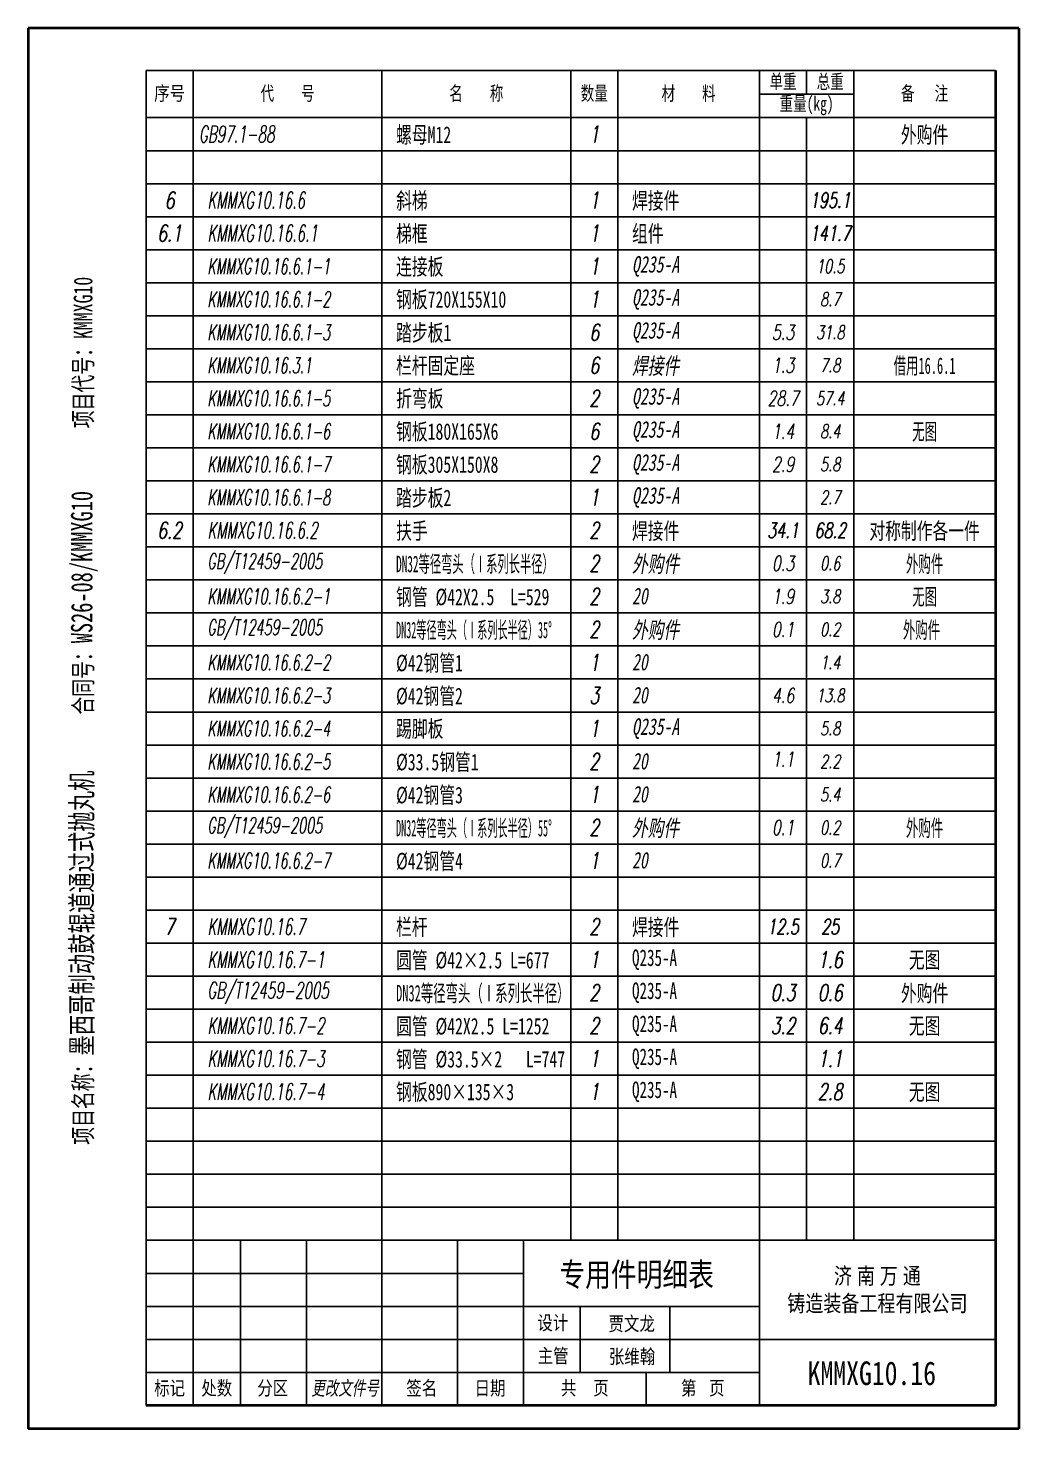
# Model space of a CAD drawing. Header units: millimetres. Extents: x 20942 to 27944, y 15544 to 18514.
# Drawn here: x 23468 to 25568, y 15544 to 18514 of the extents above; entities that cross this region are included whole.
import ezdxf
from ezdxf.enums import TextEntityAlignment as Align

# ---------------------------------------------------------------- set-up
doc = ezdxf.new("R2010")
doc.units = ezdxf.units.MM
doc.layers.add('标注层', color=3, linetype='Continuous')
doc.layers.add('细实线', color=4, linetype='Continuous')
doc.layers.add('粗实线', color=7, linetype='Continuous', lineweight=40)
doc.styles.get("Standard").update_dxf_attribs({"font": '', "width": 0.8})
doc.styles.add('文字', font='', dxfattribs={"width": 0.7})
doc.styles.add('标准', font='', dxfattribs={"width": 0.667})
doc.styles.add('标注', font='italic.shx', dxfattribs={"width": 0.7})
doc.styles.get('Standard').set_extended_font_data('SimSun')
doc.styles.get('文字').set_extended_font_data('SimSun')
doc.styles.get('标准').set_extended_font_data('宋体')

# ---------------------------------------------------------------- blocks, each defined once
blk = doc.blocks.new('明细表头')
for p, q in [((0, 10), (180, 10)), ((0, 10), (0, 0)), ((10, 10), (10, 0)), ((50, 0), (50, 10)), ((90, 0), (90, 10)), ((100, 0), (100, 10)), ((130, 0), (130, 10)), ((140, 5), (140, 10)), ((150, 0), (150, 10)), ((180, 10), (180, 0)), ((130, 5), (150, 5)), ((0, 0), (180, 0))]:
    blk.add_line(p, q)
at = {"char_height": 3, "attachment_point": 5, "style": '文字'}
for s, insert in [('单重', (135, 7.5)), ('总重', (145, 7.5)), ('代    号', (30, 5)), ('名    称', (70, 5)), ('数量', (95, 5)), ('材    料', (115, 5)), ('备   注', (165, 5)), ('重量(kg)', (140, 2.5))]:
    blk.add_mtext(s, dxfattribs=dict(at, insert=insert))
at = {"insert": (5, 5), "char_height": 3, "attachment_point": 5}
blk.add_mtext('{\\f\uffbfﾬￌﾣﾤ_GB2312|b0|i0|c134|p49;序号}', dxfattribs=at)
blk = doc.blocks.new('明细表标题栏')
at = {"layer": '细实线'}
for p, q in [((-180, 35), (-180, 0)), ((-180, 35), (0, 35)), ((-170, 35), (-170, 0)), ((-160, 35), (-160, 0)), ((-146, 35), (-146, 0)), ((-130, 35), (-130, 0)), ((-114, 0), (-114, 35)), ((-100, 35), (-100, 0)), ((-50, 0), (-50, 35)), ((-180, 28), (-100, 28)), ((-180, 21), (-50, 21)), ((-88, 21), (-88, 7)), ((-69, 21), (-69, 7)), ((-180, 14), (0, 14)), ((-50, 0), (-50, 9)), ((-180, 7), (-50, 7)), ((-74, 7), (-74, 0))]:
    blk.add_line(p, q, dxfattribs=at)
at = {"layer": '标注层', "insert": (-76.02, 27.45), "char_height": 5, "attachment_point": 5}
blk.add_mtext_dynamic_manual_height_columns('{\\C4;专用件明细表}', width=39.6863, gutter_width=12.5, heights=[0], dxfattribs=at)
at = {"layer": '细实线', "attachment_point": 5}
for s, insert, char_height, width in [('{\\f\uffbfﾬￌﾣﾤ_GB2312|b0|i0|c134|p49;济 南 万 通\\P铸造装备工程有限公司}', (-25, 24.35), 3.5, 50), ('设计', (-93.79, 17.35), 3, 10), ('主管', (-93.7, 10.34), 3, 10), ('{\\f\uffbfﾬￌﾣﾤ_GB2312|b0|i0|c134|p49;标记}', (-175, 3.5), 3, 10), ('{\\f\uffbfﾬￌﾣﾤ_GB2312|b0|i0|c134|p49;处数}', (-165, 3.5), 3, 10), ('{\\f\uffbfﾬￌﾣﾤ_GB2312|b0|i0|c134|p49;分区}', (-153.14, 3.5), 3, 10), ('{\\f\uffbfﾬￌﾣﾤ_GB2312|b0|i0|c134|p49;签名}', (-121.57, 3.5), 3, 10), ('{\\f\uffbfﾬￌﾣﾤ_GB2312|b0|i0|c134|p49;日期}', (-107.1, 3.5), 3, 10), ('{\\f\uffbfﾬￌﾣﾤ_GB2312|b0|i0|c134|p49;共    页}', (-87, 3.54), 3, 26), ('{\\f\uffbfﾬￌﾣﾤ_GB2312|b0|i0|c134|p49;第   页}', (-62, 3.52), 3, 24)]:
    blk.add_mtext(s, dxfattribs=dict(at, insert=insert, char_height=char_height, width=width))
at = {"layer": '细实线', "insert": (-137.8, 3.5), "char_height": 3, "width": 17.8935, "attachment_point": 5, "style": '标注'}
blk.add_mtext('\\M+5B8FC\\M+5B8C4\\M+5CEC4\\M+5BCFE\\M+5BAC5', dxfattribs=at)
at = {"layer": '细实线', "width": 0.8}
for tag, p in [('姓名', (-81.98, 15.82)), ('姓名', (-81.91, 8.86)), ('N', (-62.53, 1.68))]:
    blk.add_attdef(tag, p, '', height=3, dxfattribs=at)
for tag, height, p in [('S', 5, (-26.18, 4.31)), ('M', 3, (-86.59, 1.67))]:
    blk.add_attdef(tag, text='', height=height, dxfattribs=at).set_placement(p, align=Align.CENTER)
blk = doc.blocks.new('明细表')
for p, q in [((0, 7), (180, 7)), ((0, 0), (0, 7)), ((10, 0), (10, 7)), ((50, 0), (50, 7)), ((90, 0), (90, 7)), ((100, 0), (100, 7)), ((130, 0), (130, 7)), ((140, 0), (140, 7)), ((150, 0), (150, 7)), ((180, 0), (180, 7)), ((0, 0), (180, 0))]:
    blk.add_line(p, q)
at = {"width": 0.7, "flags": 8}
for tag, style, p in [('1', '标注', (5, 3.5)), ('4', '标注', (95, 3.5)), ('6', '标注', (135, 3.5)), ('7', '标注', (145, 3.5)), ('8', '文字', (165, 3.5))]:
    blk.add_attdef(tag, text='', height=3.5, dxfattribs=dict(at, style=style)).set_placement(p, align=Align.MIDDLE_CENTER)
at = {"color": 141, "flags": 8}
for tag, style, width, p in [('2', '标注', 0.6, (13, 3.5)), ('3', '文字', 0.7, (53, 3.5)), ('5', '标注', 0.7, (103, 3.5))]:
    blk.add_attdef(tag, text='', height=3.5, dxfattribs=dict(at, style=style, width=width)).set_placement(p, align=Align.MIDDLE_LEFT)

msp = doc.modelspace()

# ---------------------------------------------------------------- linework, layer by layer
at = {"layer": '粗实线'}
for p, q in [((25567.7, 18513.7), (23467.7, 18513.7)), ((23467.7, 18513.7), (23467.7, 15543.7)), ((25567.7, 18513.7), (25567.7, 15543.7)), ((25517.7, 18423.7), (25517.7, 15593.7)), ((25517.7, 15593.7), (23717.7, 15593.7)), ((25567.7, 15543.7), (23467.7, 15543.7))]:
    msp.add_line(p, q, dxfattribs=at)

# ---------------------------------------------------------------- block references
at = {"layer": '细实线', "xscale": 10, "yscale": 10, "zscale": 10}
for name, p in [('明细表头', (23717.7, 18323.7)), ('明细表', (23717.7, 18183.7)), ('明细表', (23717.7, 16643.7)), ('明细表', (23717.7, 16153.7)), ('明细表', (23717.7, 16083.7)), ('明细表', (23717.7, 16013.7)), ('明细表', (23717.7, 15943.7))]:
    msp.add_blockref(name, p, dxfattribs=at)
at = {"layer": '细实线'}
ref = msp.add_blockref('明细表', (23717.7, 18323.7), dxfattribs=dict(at, xscale=-10.00000132878166, yscale=10.00000132878166, zscale=10.00000132878166, rotation=180))
ref.add_attrib('2', 'GB97.1-88', dxfattribs={"layer": '0', "color": 141, "height": 35, "style": '标注', "width": 0.6, "flags": 8}).set_placement((23829.8, 18288.8), align=Align.MIDDLE_LEFT)
ref.add_attrib('3', '螺母M12', dxfattribs={"layer": '0', "color": 141, "height": 35, "style": '文字', "width": 0.7, "flags": 8}).set_placement((24247.7, 18287.6), align=Align.MIDDLE_LEFT)
ref.add_attrib('4', '1', dxfattribs={"layer": '0', "height": 35, "style": '标注', "width": 0.7, "flags": 8}).set_placement((24667.7, 18288.7), align=Align.MIDDLE_CENTER)
ref.add_attrib('8', '外购件', dxfattribs={"layer": '0', "height": 35, "style": '文字', "width": 0.7, "flags": 8}).set_placement((25367.7, 18287.6), align=Align.MIDDLE_CENTER)
ref = msp.add_blockref('明细表', (23717.7, 18183.7), dxfattribs=dict(at, xscale=-10.00000000000001, yscale=10.00000000000001, zscale=10.00000000000001, rotation=180))
ref.add_attrib('1', '6', dxfattribs={"layer": '0', "height": 35, "style": '标注', "width": 0.7, "flags": 8}).set_placement((23767.7, 18148.7), align=Align.MIDDLE_CENTER)
ref.add_attrib('2', 'KMMXG10.16.6', dxfattribs={"layer": '0', "color": 141, "height": 35, "style": '标注', "width": 0.6, "flags": 8}).set_placement((23847.7, 18148.7), align=Align.MIDDLE_LEFT)
ref.add_attrib('3', '斜梯', dxfattribs={"layer": '0', "color": 141, "height": 35, "style": '文字', "width": 0.7, "flags": 8}).set_placement((24247.7, 18147.6), align=Align.MIDDLE_LEFT)
ref.add_attrib('4', '1', dxfattribs={"layer": '0', "height": 35, "style": '标注', "width": 0.7, "flags": 8}).set_placement((24667.7, 18148.7), align=Align.MIDDLE_CENTER)
ref.add_attrib('5', '焊接件', dxfattribs={"layer": '0', "color": 141, "height": 35, "style": '文字', "width": 0.7, "flags": 8}).set_placement((24747.7, 18147.6), align=Align.MIDDLE_LEFT)
ref.add_attrib('7', '195.1', dxfattribs={"layer": '0', "height": 32, "style": '标注', "width": 0.7, "flags": 8}).set_placement((25167.7, 18148.7), align=Align.MIDDLE_CENTER)
ref = msp.add_blockref('明细表', (23717.7, 18113.7), dxfattribs=dict(at, xscale=-10.00000000000001, yscale=10.00000000000001, zscale=10.00000000000001, rotation=180))
ref.add_attrib('1', '6.1', dxfattribs={"layer": '0', "height": 35, "style": '标注', "width": 0.7, "flags": 8}).set_placement((23767.7, 18078.7), align=Align.MIDDLE_CENTER)
ref.add_attrib('2', 'KMMXG10.16.6.1', dxfattribs={"layer": '0', "color": 141, "height": 35, "style": '标注', "width": 0.6, "flags": 8}).set_placement((23847.7, 18078.7), align=Align.MIDDLE_LEFT)
ref.add_attrib('3', '梯框', dxfattribs={"layer": '0', "color": 141, "height": 35, "style": '文字', "width": 0.7, "flags": 8}).set_placement((24247.7, 18077.8), align=Align.MIDDLE_LEFT)
ref.add_attrib('4', '1', dxfattribs={"layer": '0', "height": 35, "style": '标注', "width": 0.7, "flags": 8}).set_placement((24667.7, 18078.7), align=Align.MIDDLE_CENTER)
ref.add_attrib('5', '组件', dxfattribs={"layer": '0', "color": 141, "height": 35, "style": '文字', "width": 0.7, "flags": 8}).set_placement((24747.7, 18077.8), align=Align.MIDDLE_LEFT)
ref.add_attrib('7', '141.7', dxfattribs={"layer": '0', "height": 32, "style": '标注', "width": 0.7, "flags": 8}).set_placement((25167.7, 18078.7), align=Align.MIDDLE_CENTER)
ref = msp.add_blockref('明细表', (23717.7, 18043.7), dxfattribs=dict(at, xscale=-10.00000000000001, yscale=10.00000000000001, zscale=10.00000000000001, rotation=180))
ref.add_attrib('2', 'KMMXG10.16.6.1-1', dxfattribs={"layer": '0', "color": 141, "height": 33.096, "style": '标注', "width": 0.6, "flags": 8}).set_placement((23847.7, 18008.7), align=Align.MIDDLE_LEFT)
ref.add_attrib('3', '连接板', dxfattribs={"layer": '0', "color": 141, "height": 35, "style": '文字', "width": 0.7, "flags": 8}).set_placement((24247.7, 18007.8), align=Align.MIDDLE_LEFT)
ref.add_attrib('4', '1', dxfattribs={"layer": '0', "height": 35, "style": '标注', "width": 0.7, "flags": 8}).set_placement((24667.7, 18008.7), align=Align.MIDDLE_CENTER)
ref.add_attrib('5', 'Q235-A', dxfattribs={"layer": '0', "color": 141, "height": 35, "style": '文字', "oblique": 10, "width": 0.7, "flags": 8}).set_placement((24747.7, 18012.8), align=Align.MIDDLE_LEFT)
ref.add_attrib('7', '10.5', dxfattribs={"layer": '0', "height": 28.7, "style": '标注', "width": 0.7, "flags": 8}).set_placement((25167.7, 18008.7), align=Align.MIDDLE_CENTER)
ref = msp.add_blockref('明细表', (23717.7, 17973.7), dxfattribs=dict(at, xscale=-10.00000000000001, yscale=10.00000000000001, zscale=10.00000000000001, rotation=180))
ref.add_attrib('2', 'KMMXG10.16.6.1-2', dxfattribs={"layer": '0', "color": 141, "height": 33.096, "style": '标注', "width": 0.6, "flags": 8}).set_placement((23847.7, 17938.7), align=Align.MIDDLE_LEFT)
ref.add_attrib('3', '钢板720X155X10', dxfattribs={"layer": '0', "color": 141, "height": 35, "style": '文字', "width": 0.7, "flags": 8}).set_placement((24247.7, 17938.3), align=Align.MIDDLE_LEFT)
ref.add_attrib('4', '1', dxfattribs={"layer": '0', "height": 35, "style": '标注', "width": 0.7, "flags": 8}).set_placement((24667.7, 17938.7), align=Align.MIDDLE_CENTER)
ref.add_attrib('5', 'Q235-A', dxfattribs={"layer": '0', "color": 141, "height": 35, "style": '文字', "oblique": 10, "width": 0.7, "flags": 8}).set_placement((24747.7, 17942.8), align=Align.MIDDLE_LEFT)
ref.add_attrib('7', '8.7', dxfattribs={"layer": '0', "height": 28.7, "style": '标注', "width": 0.7, "flags": 8}).set_placement((25167.7, 17938.7), align=Align.MIDDLE_CENTER)
ref = msp.add_blockref('明细表', (23717.7, 17903.7), dxfattribs=dict(at, xscale=-10.00000000000001, yscale=10.00000000000001, zscale=10.00000000000001, rotation=180))
ref.add_attrib('2', 'KMMXG10.16.6.1-3', dxfattribs={"layer": '0', "color": 141, "height": 33.096, "style": '标注', "width": 0.6, "flags": 8}).set_placement((23847.7, 17868.7), align=Align.MIDDLE_LEFT)
ref.add_attrib('3', '踏步板1', dxfattribs={"layer": '0', "color": 141, "height": 35, "style": '文字', "width": 0.7, "flags": 8}).set_placement((24247.7, 17867.8), align=Align.MIDDLE_LEFT)
ref.add_attrib('4', '6', dxfattribs={"layer": '0', "height": 35, "style": '标注', "width": 0.7, "flags": 8}).set_placement((24667.7, 17868.7), align=Align.MIDDLE_CENTER)
ref.add_attrib('5', 'Q235-A', dxfattribs={"layer": '0', "color": 141, "height": 35, "style": '文字', "oblique": 10, "width": 0.7, "flags": 8}).set_placement((24747.7, 17872.8), align=Align.MIDDLE_LEFT)
ref.add_attrib('6', '5.3', dxfattribs={"layer": '0', "height": 31.57, "style": '标注', "width": 0.7, "flags": 8}).set_placement((25067.7, 17868.7), align=Align.MIDDLE_CENTER)
ref.add_attrib('7', '31.8', dxfattribs={"layer": '0', "height": 28.7, "style": '标注', "width": 0.7, "flags": 8}).set_placement((25167.7, 17868.7), align=Align.MIDDLE_CENTER)
ref = msp.add_blockref('明细表', (23717.7, 17833.7), dxfattribs=dict(at, xscale=-10.00000000000001, yscale=10.00000000000001, zscale=10.00000000000001, rotation=180))
ref.add_attrib('2', 'KMMXG10.16.3.1', dxfattribs={"layer": '0', "color": 141, "height": 33.096, "style": '标注', "width": 0.6, "flags": 8}).set_placement((23847.7, 17798.7), align=Align.MIDDLE_LEFT)
ref.add_attrib('3', '栏杆固定座', dxfattribs={"layer": '0', "color": 141, "height": 35, "style": '文字', "width": 0.7, "flags": 8}).set_placement((24247.7, 17798), align=Align.MIDDLE_LEFT)
ref.add_attrib('4', '6', dxfattribs={"layer": '0', "height": 35, "style": '标注', "width": 0.7, "flags": 8}).set_placement((24667.7, 17798.7), align=Align.MIDDLE_CENTER)
ref.add_attrib('5', '焊接件', dxfattribs={"layer": '0', "color": 141, "height": 35, "style": '文字', "oblique": 10, "width": 0.7, "flags": 8}).set_placement((24747.7, 17797.6), align=Align.MIDDLE_LEFT)
ref.add_attrib('6', '1.3', dxfattribs={"layer": '0', "height": 31.57, "style": '标注', "width": 0.7, "flags": 8}).set_placement((25067.7, 17798.7), align=Align.MIDDLE_CENTER)
ref.add_attrib('7', '7.8', dxfattribs={"layer": '0', "height": 28.7, "style": '标注', "width": 0.7, "flags": 8}).set_placement((25167.7, 17798.7), align=Align.MIDDLE_CENTER)
ref.add_attrib('8', '借用16.6.1', dxfattribs={"layer": '0', "height": 35, "style": '文字', "width": 0.55, "flags": 8}).set_placement((25367.7, 17798), align=Align.MIDDLE_CENTER)
ref = msp.add_blockref('明细表', (23717.7, 17763.7), dxfattribs=dict(at, xscale=-10.00000000000001, yscale=10.00000000000001, zscale=10.00000000000001, rotation=180))
ref.add_attrib('2', 'KMMXG10.16.6.1-5', dxfattribs={"layer": '0', "color": 141, "height": 33.096, "style": '标注', "width": 0.6, "flags": 8}).set_placement((23847.7, 17728.7), align=Align.MIDDLE_LEFT)
ref.add_attrib('3', '折弯板', dxfattribs={"layer": '0', "color": 141, "height": 35, "style": '文字', "width": 0.7, "flags": 8}).set_placement((24247.7, 17728.2), align=Align.MIDDLE_LEFT)
ref.add_attrib('4', '2', dxfattribs={"layer": '0', "height": 35, "style": '标注', "width": 0.7, "flags": 8}).set_placement((24667.7, 17728.7), align=Align.MIDDLE_CENTER)
ref.add_attrib('5', 'Q235-A', dxfattribs={"layer": '0', "color": 141, "height": 35, "style": '文字', "oblique": 10, "width": 0.7, "flags": 8}).set_placement((24747.7, 17732.8), align=Align.MIDDLE_LEFT)
ref.add_attrib('6', '28.7', dxfattribs={"layer": '0', "height": 31.57, "style": '标注', "width": 0.7, "flags": 8}).set_placement((25067.7, 17728.7), align=Align.MIDDLE_CENTER)
ref.add_attrib('7', '57.4', dxfattribs={"layer": '0', "height": 28.7, "style": '标注', "width": 0.7, "flags": 8}).set_placement((25167.7, 17728.7), align=Align.MIDDLE_CENTER)
ref = msp.add_blockref('明细表', (23717.7, 17693.7), dxfattribs=dict(at, xscale=-10.00000000000001, yscale=10.00000000000001, zscale=10.00000000000001, rotation=180))
ref.add_attrib('2', 'KMMXG10.16.6.1-6', dxfattribs={"layer": '0', "color": 141, "height": 33.096, "style": '标注', "width": 0.6, "flags": 8}).set_placement((23847.7, 17658.7), align=Align.MIDDLE_LEFT)
ref.add_attrib('3', '钢板180X165X6', dxfattribs={"layer": '0', "color": 141, "height": 35, "style": '文字', "width": 0.7, "flags": 8}).set_placement((24247.7, 17658.3), align=Align.MIDDLE_LEFT)
ref.add_attrib('4', '6', dxfattribs={"layer": '0', "height": 35, "style": '标注', "width": 0.7, "flags": 8}).set_placement((24667.7, 17658.7), align=Align.MIDDLE_CENTER)
ref.add_attrib('5', 'Q235-A', dxfattribs={"layer": '0', "color": 141, "height": 35, "style": '文字', "oblique": 10, "width": 0.7, "flags": 8}).set_placement((24747.7, 17662.8), align=Align.MIDDLE_LEFT)
ref.add_attrib('6', '1.4', dxfattribs={"layer": '0', "height": 31.57, "style": '标注', "width": 0.7, "flags": 8}).set_placement((25067.7, 17658.7), align=Align.MIDDLE_CENTER)
ref.add_attrib('7', '8.4', dxfattribs={"layer": '0', "height": 28.7, "style": '标注', "width": 0.7, "flags": 8}).set_placement((25167.7, 17658.7), align=Align.MIDDLE_CENTER)
ref.add_attrib('8', '无图', dxfattribs={"layer": '0', "height": 35, "style": '文字', "width": 0.55, "flags": 8}).set_placement((25367.7, 17658.2), align=Align.MIDDLE_CENTER)
ref = msp.add_blockref('明细表', (23717.7, 17623.7), dxfattribs=dict(at, xscale=-10.00000000000001, yscale=10.00000000000001, zscale=10.00000000000001, rotation=180))
ref.add_attrib('2', 'KMMXG10.16.6.1-7', dxfattribs={"layer": '0', "color": 141, "height": 33.096, "style": '标注', "width": 0.6, "flags": 8}).set_placement((23847.7, 17588.7), align=Align.MIDDLE_LEFT)
ref.add_attrib('3', '钢板305X150X8', dxfattribs={"layer": '0', "color": 141, "height": 35, "style": '文字', "width": 0.7, "flags": 8}).set_placement((24247.7, 17588.3), align=Align.MIDDLE_LEFT)
ref.add_attrib('4', '2', dxfattribs={"layer": '0', "height": 35, "style": '标注', "width": 0.7, "flags": 8}).set_placement((24667.7, 17588.7), align=Align.MIDDLE_CENTER)
ref.add_attrib('5', 'Q235-A', dxfattribs={"layer": '0', "color": 141, "height": 35, "style": '文字', "oblique": 10, "width": 0.7, "flags": 8}).set_placement((24747.7, 17592.8), align=Align.MIDDLE_LEFT)
ref.add_attrib('6', '2.9', dxfattribs={"layer": '0', "height": 31.57, "style": '标注', "width": 0.7, "flags": 8}).set_placement((25067.7, 17588.7), align=Align.MIDDLE_CENTER)
ref.add_attrib('7', '5.8', dxfattribs={"layer": '0', "height": 28.7, "style": '标注', "width": 0.7, "flags": 8}).set_placement((25167.7, 17588.7), align=Align.MIDDLE_CENTER)
ref = msp.add_blockref('明细表', (23717.7, 17553.7), dxfattribs=dict(at, xscale=-10.00000000000001, yscale=10.00000000000001, zscale=10.00000000000001, rotation=180))
ref.add_attrib('2', 'KMMXG10.16.6.1-8', dxfattribs={"layer": '0', "color": 141, "height": 33.096, "style": '标注', "width": 0.6, "flags": 8}).set_placement((23847.7, 17518.7), align=Align.MIDDLE_LEFT)
ref.add_attrib('3', '踏步板2', dxfattribs={"layer": '0', "color": 141, "height": 35, "style": '文字', "width": 0.7, "flags": 8}).set_placement((24247.7, 17517.8), align=Align.MIDDLE_LEFT)
ref.add_attrib('4', '1', dxfattribs={"layer": '0', "height": 35, "style": '标注', "width": 0.7, "flags": 8}).set_placement((24667.7, 17518.7), align=Align.MIDDLE_CENTER)
ref.add_attrib('5', 'Q235-A', dxfattribs={"layer": '0', "color": 141, "height": 35, "style": '文字', "oblique": 10, "width": 0.7, "flags": 8}).set_placement((24747.7, 17522.8), align=Align.MIDDLE_LEFT)
ref.add_attrib('7', '2.7', dxfattribs={"layer": '0', "height": 28.7, "style": '标注', "width": 0.7, "flags": 8}).set_placement((25167.7, 17518.7), align=Align.MIDDLE_CENTER)
ref = msp.add_blockref('明细表', (23717.7, 17483.7), dxfattribs=dict(at, xscale=-10.00000000000001, yscale=10.00000000000001, zscale=10.00000000000001, rotation=180))
ref.add_attrib('1', '6.2', dxfattribs={"layer": '0', "height": 35, "style": '标注', "width": 0.7, "flags": 8}).set_placement((23767.7, 17448.7), align=Align.MIDDLE_CENTER)
ref.add_attrib('2', 'KMMXG10.16.6.2', dxfattribs={"layer": '0', "color": 141, "height": 35, "style": '标注', "width": 0.6, "flags": 8}).set_placement((23847.7, 17448.7), align=Align.MIDDLE_LEFT)
ref.add_attrib('3', '扶手', dxfattribs={"layer": '0', "color": 141, "height": 35, "style": '文字', "width": 0.7, "flags": 8}).set_placement((24247.7, 17447.8), align=Align.MIDDLE_LEFT)
ref.add_attrib('4', '2', dxfattribs={"layer": '0', "height": 35, "style": '标注', "width": 0.7, "flags": 8}).set_placement((24667.7, 17448.7), align=Align.MIDDLE_CENTER)
ref.add_attrib('5', '焊接件', dxfattribs={"layer": '0', "color": 141, "height": 35, "style": '文字', "width": 0.7, "flags": 8}).set_placement((24747.7, 17447.6), align=Align.MIDDLE_LEFT)
ref.add_attrib('6', '34.1', dxfattribs={"layer": '0', "height": 32, "style": '标注', "width": 0.7, "flags": 8}).set_placement((25067.7, 17448.7), align=Align.MIDDLE_CENTER)
ref.add_attrib('7', '68.2', dxfattribs={"layer": '0', "height": 32, "style": '标注', "width": 0.7, "flags": 8}).set_placement((25167.7, 17448.7), align=Align.MIDDLE_CENTER)
ref.add_attrib('8', '对称制作各一件', dxfattribs={"layer": '0', "height": 35, "style": '文字', "width": 0.7, "flags": 8}).set_placement((25367.7, 17447.6), align=Align.MIDDLE_CENTER)
ref = msp.add_blockref('明细表', (23717.7, 17413.7), dxfattribs=dict(at, xscale=-9.999999999999993, yscale=9.999999999999993, zscale=9.999999999999993, rotation=180))
ref.add_attrib('2', 'GB/T12459-2005', dxfattribs={"layer": '0', "color": 141, "height": 33.096, "style": '标注', "width": 0.6, "flags": 8}).set_placement((23847.7, 17383.5), align=Align.MIDDLE_LEFT)
ref.add_attrib('3', 'DN32等径弯头（Ⅰ系列长半径）', dxfattribs={"layer": '0', "color": 141, "height": 35, "style": '文字', "width": 0.5, "flags": 8}).set_placement((24247.7, 17377.6), align=Align.MIDDLE_LEFT)
ref.add_attrib('4', '2', dxfattribs={"layer": '0', "height": 35, "style": '标注', "width": 0.7, "flags": 8}).set_placement((24667.7, 17378.7), align=Align.MIDDLE_CENTER)
ref.add_attrib('5', '外购件', dxfattribs={"layer": '0', "color": 141, "height": 35, "style": '文字', "oblique": 10, "width": 0.7, "flags": 8}).set_placement((24747.7, 17377.8), align=Align.MIDDLE_LEFT)
ref.add_attrib('6', '0.3', dxfattribs={"layer": '0', "height": 31.57, "style": '标注', "width": 0.7, "flags": 8}).set_placement((25067.7, 17378.7), align=Align.MIDDLE_CENTER)
ref.add_attrib('7', '0.6', dxfattribs={"layer": '0', "height": 28.7, "style": '标注', "width": 0.7, "flags": 8}).set_placement((25167.7, 17378.7), align=Align.MIDDLE_CENTER)
ref.add_attrib('8', '外购件', dxfattribs={"layer": '0', "height": 35, "style": '文字', "width": 0.55, "flags": 8}).set_placement((25367.7, 17377.8), align=Align.MIDDLE_CENTER)
ref = msp.add_blockref('明细表', (23717.7, 17343.7), dxfattribs=dict(at, xscale=-9.999999999999993, yscale=9.999999999999993, zscale=9.999999999999993, rotation=180))
ref.add_attrib('2', 'KMMXG10.16.6.2-1', dxfattribs={"layer": '0', "color": 141, "height": 33.096, "style": '标注', "width": 0.6, "flags": 8}).set_placement((23847.7, 17308.7), align=Align.MIDDLE_LEFT)
ref.add_attrib('3', '钢管 %%c42X2.5  L=529', dxfattribs={"layer": '0', "color": 141, "height": 35, "style": '文字', "width": 0.7, "flags": 8}).set_placement((24247.7, 17307.6), align=Align.MIDDLE_LEFT)
ref.add_attrib('4', '2', dxfattribs={"layer": '0', "height": 35, "style": '标注', "width": 0.7, "flags": 8}).set_placement((24667.7, 17308.7), align=Align.MIDDLE_CENTER)
ref.add_attrib('5', '20', dxfattribs={"layer": '0', "color": 141, "height": 35, "style": '文字', "oblique": 10, "width": 0.7, "flags": 8}).set_placement((24747.7, 17309.5), align=Align.MIDDLE_LEFT)
ref.add_attrib('6', '1.9', dxfattribs={"layer": '0', "height": 31.57, "style": '标注', "width": 0.7, "flags": 8}).set_placement((25067.7, 17308.7), align=Align.MIDDLE_CENTER)
ref.add_attrib('7', '3.8', dxfattribs={"layer": '0', "height": 28.7, "style": '标注', "width": 0.7, "flags": 8}).set_placement((25167.7, 17308.7), align=Align.MIDDLE_CENTER)
ref.add_attrib('8', '无图', dxfattribs={"layer": '0', "height": 35, "style": '文字', "width": 0.55, "flags": 8}).set_placement((25367.7, 17308.2), align=Align.MIDDLE_CENTER)
ref = msp.add_blockref('明细表', (23717.7, 17273.7), dxfattribs=dict(at, xscale=-9.999999999999993, yscale=9.999999999999993, zscale=9.999999999999993, rotation=180))
ref.add_attrib('2', 'GB/T12459-2005', dxfattribs={"layer": '0', "color": 141, "height": 33.096, "style": '标注', "width": 0.6, "flags": 8}).set_placement((23847.7, 17243.5), align=Align.MIDDLE_LEFT)
ref.add_attrib('3', 'DN32等径弯头（Ⅰ系列长半径）35°', dxfattribs={"layer": '0', "color": 141, "height": 35, "style": '文字', "width": 0.45, "flags": 8}).set_placement((24247.7, 17237.6), align=Align.MIDDLE_LEFT)
ref.add_attrib('4', '2', dxfattribs={"layer": '0', "height": 35, "style": '标注', "width": 0.7, "flags": 8}).set_placement((24667.7, 17238.7), align=Align.MIDDLE_CENTER)
ref.add_attrib('5', '外购件', dxfattribs={"layer": '0', "color": 141, "height": 35, "style": '文字', "oblique": 10, "width": 0.7, "flags": 8}).set_placement((24747.7, 17237.8), align=Align.MIDDLE_LEFT)
ref.add_attrib('6', '0.1', dxfattribs={"layer": '0', "height": 31.57, "style": '标注', "width": 0.7, "flags": 8}).set_placement((25067.7, 17238.7), align=Align.MIDDLE_CENTER)
ref.add_attrib('7', '0.2', dxfattribs={"layer": '0', "height": 28.7, "style": '标注', "width": 0.7, "flags": 8}).set_placement((25167.7, 17238.7), align=Align.MIDDLE_CENTER)
ref.add_attrib('8', '外购件 ', dxfattribs={"layer": '0', "height": 35, "style": '文字', "width": 0.55, "flags": 8}).set_placement((25367.7, 17237.8), align=Align.MIDDLE_CENTER)
ref = msp.add_blockref('明细表', (23717.7, 17203.7), dxfattribs=dict(at, xscale=-9.999999999999993, yscale=9.999999999999993, zscale=9.999999999999993, rotation=180))
ref.add_attrib('2', 'KMMXG10.16.6.2-2', dxfattribs={"layer": '0', "color": 141, "height": 33.096, "style": '标注', "width": 0.6, "flags": 8}).set_placement((23847.7, 17168.7), align=Align.MIDDLE_LEFT)
ref.add_attrib('3', '%%c42钢管1', dxfattribs={"layer": '0', "color": 141, "height": 35, "style": '文字', "width": 0.7, "flags": 8}).set_placement((24247.7, 17167.6), align=Align.MIDDLE_LEFT)
ref.add_attrib('4', '1', dxfattribs={"layer": '0', "height": 35, "style": '标注', "width": 0.7, "flags": 8}).set_placement((24667.7, 17168.7), align=Align.MIDDLE_CENTER)
ref.add_attrib('5', '20', dxfattribs={"layer": '0', "color": 141, "height": 35, "style": '文字', "oblique": 10, "width": 0.7, "flags": 8}).set_placement((24747.7, 17169.5), align=Align.MIDDLE_LEFT)
ref.add_attrib('7', '1.4', dxfattribs={"layer": '0', "height": 28.7, "style": '标注', "width": 0.7, "flags": 8}).set_placement((25167.7, 17168.7), align=Align.MIDDLE_CENTER)
ref = msp.add_blockref('明细表', (23717.7, 17133.7), dxfattribs=dict(at, xscale=-9.999999999999993, yscale=9.999999999999993, zscale=9.999999999999993, rotation=180))
ref.add_attrib('2', 'KMMXG10.16.6.2-3', dxfattribs={"layer": '0', "color": 141, "height": 33.096, "style": '标注', "width": 0.6, "flags": 8}).set_placement((23847.7, 17098.7), align=Align.MIDDLE_LEFT)
ref.add_attrib('3', '%%c42钢管2', dxfattribs={"layer": '0', "color": 141, "height": 35, "style": '文字', "width": 0.7, "flags": 8}).set_placement((24247.7, 17097.6), align=Align.MIDDLE_LEFT)
ref.add_attrib('4', '3', dxfattribs={"layer": '0', "height": 35, "style": '标注', "width": 0.7, "flags": 8}).set_placement((24667.7, 17098.7), align=Align.MIDDLE_CENTER)
ref.add_attrib('5', '20', dxfattribs={"layer": '0', "color": 141, "height": 35, "style": '文字', "oblique": 10, "width": 0.7, "flags": 8}).set_placement((24747.7, 17099.5), align=Align.MIDDLE_LEFT)
ref.add_attrib('6', '4.6', dxfattribs={"layer": '0', "height": 31.57, "style": '标注', "width": 0.7, "flags": 8}).set_placement((25067.7, 17098.7), align=Align.MIDDLE_CENTER)
ref.add_attrib('7', '13.8', dxfattribs={"layer": '0', "height": 28.7, "style": '标注', "width": 0.7, "flags": 8}).set_placement((25167.7, 17098.7), align=Align.MIDDLE_CENTER)
ref = msp.add_blockref('明细表', (23717.7, 17063.7), dxfattribs=dict(at, xscale=-9.999999999999993, yscale=9.999999999999993, zscale=9.999999999999993, rotation=180))
ref.add_attrib('2', 'KMMXG10.16.6.2-4', dxfattribs={"layer": '0', "color": 141, "height": 33.096, "style": '标注', "width": 0.6, "flags": 8}).set_placement((23847.7, 17028.7), align=Align.MIDDLE_LEFT)
ref.add_attrib('3', '踢脚板', dxfattribs={"layer": '0', "color": 141, "height": 35, "style": '文字', "width": 0.7, "flags": 8}).set_placement((24247.7, 17028.2), align=Align.MIDDLE_LEFT)
ref.add_attrib('4', '1', dxfattribs={"layer": '0', "height": 35, "style": '标注', "width": 0.7, "flags": 8}).set_placement((24667.7, 17028.7), align=Align.MIDDLE_CENTER)
ref.add_attrib('5', 'Q235-A', dxfattribs={"layer": '0', "color": 141, "height": 35, "style": '文字', "oblique": 10, "width": 0.7, "flags": 8}).set_placement((24747.7, 17032.8), align=Align.MIDDLE_LEFT)
ref.add_attrib('7', '5.8', dxfattribs={"layer": '0', "height": 28.7, "style": '标注', "width": 0.7, "flags": 8}).set_placement((25167.7, 17028.7), align=Align.MIDDLE_CENTER)
ref = msp.add_blockref('明细表', (23717.7, 16993.7), dxfattribs=dict(at, xscale=-9.999999999999993, yscale=9.999999999999993, zscale=9.999999999999993, rotation=180))
ref.add_attrib('2', 'KMMXG10.16.6.2-5', dxfattribs={"layer": '0', "color": 141, "height": 33.096, "style": '标注', "width": 0.6, "flags": 8}).set_placement((23847.7, 16958.7), align=Align.MIDDLE_LEFT)
ref.add_attrib('3', '%%c33.5钢管1', dxfattribs={"layer": '0', "color": 141, "height": 35, "style": '文字', "width": 0.7, "flags": 8}).set_placement((24247.7, 16957.6), align=Align.MIDDLE_LEFT)
ref.add_attrib('4', '2', dxfattribs={"layer": '0', "height": 35, "style": '标注', "width": 0.7, "flags": 8}).set_placement((24667.7, 16958.7), align=Align.MIDDLE_CENTER)
ref.add_attrib('5', '20', dxfattribs={"layer": '0', "color": 141, "height": 35, "style": '文字', "oblique": 10, "width": 0.7, "flags": 8}).set_placement((24747.7, 16959.5), align=Align.MIDDLE_LEFT)
ref.add_attrib('6', '1.1', dxfattribs={"layer": '0', "height": 31.57, "style": '标注', "width": 0.7, "flags": 8}).set_placement((25067.7, 16963.8), align=Align.MIDDLE_CENTER)
ref.add_attrib('7', '2.2', dxfattribs={"layer": '0', "height": 28.7, "style": '标注', "width": 0.7, "flags": 8}).set_placement((25167.7, 16958.7), align=Align.MIDDLE_CENTER)
ref = msp.add_blockref('明细表', (23717.7, 16923.7), dxfattribs=dict(at, xscale=-9.999999999999993, yscale=9.999999999999993, zscale=9.999999999999993, rotation=180))
ref.add_attrib('2', 'KMMXG10.16.6.2-6', dxfattribs={"layer": '0', "color": 141, "height": 33.096, "style": '标注', "width": 0.6, "flags": 8}).set_placement((23847.7, 16888.7), align=Align.MIDDLE_LEFT)
ref.add_attrib('3', '%%c42钢管3', dxfattribs={"layer": '0', "color": 141, "height": 35, "style": '文字', "width": 0.7, "flags": 8}).set_placement((24247.7, 16887.6), align=Align.MIDDLE_LEFT)
ref.add_attrib('4', '1', dxfattribs={"layer": '0', "height": 35, "style": '标注', "width": 0.7, "flags": 8}).set_placement((24667.7, 16888.7), align=Align.MIDDLE_CENTER)
ref.add_attrib('5', '20', dxfattribs={"layer": '0', "color": 141, "height": 35, "style": '文字', "oblique": 10, "width": 0.7, "flags": 8}).set_placement((24747.7, 16889.5), align=Align.MIDDLE_LEFT)
ref.add_attrib('7', '5.4', dxfattribs={"layer": '0', "height": 28.7, "style": '标注', "width": 0.7, "flags": 8}).set_placement((25167.7, 16888.7), align=Align.MIDDLE_CENTER)
ref = msp.add_blockref('明细表', (23717.7, 16853.7), dxfattribs=dict(at, xscale=-9.999999999999993, yscale=9.999999999999993, zscale=9.999999999999993, rotation=180))
ref.add_attrib('2', 'GB/T12459-2005', dxfattribs={"layer": '0', "color": 141, "height": 33.096, "style": '标注', "width": 0.6, "flags": 8}).set_placement((23847.7, 16823.5), align=Align.MIDDLE_LEFT)
ref.add_attrib('3', 'DN32等径弯头（Ⅰ系列长半径）55°', dxfattribs={"layer": '0', "color": 141, "height": 35, "style": '文字', "width": 0.45, "flags": 8}).set_placement((24247.7, 16817.6), align=Align.MIDDLE_LEFT)
ref.add_attrib('4', '2', dxfattribs={"layer": '0', "height": 35, "style": '标注', "width": 0.7, "flags": 8}).set_placement((24667.7, 16818.7), align=Align.MIDDLE_CENTER)
ref.add_attrib('5', '外购件', dxfattribs={"layer": '0', "color": 141, "height": 35, "style": '文字', "oblique": 10, "width": 0.7, "flags": 8}).set_placement((24747.7, 16817.8), align=Align.MIDDLE_LEFT)
ref.add_attrib('6', '0.1', dxfattribs={"layer": '0', "height": 31.57, "style": '标注', "width": 0.7, "flags": 8}).set_placement((25067.7, 16818.7), align=Align.MIDDLE_CENTER)
ref.add_attrib('7', '0.2', dxfattribs={"layer": '0', "height": 28.7, "style": '标注', "width": 0.7, "flags": 8}).set_placement((25167.7, 16818.7), align=Align.MIDDLE_CENTER)
ref.add_attrib('8', '外购件', dxfattribs={"layer": '0', "height": 35, "style": '文字', "width": 0.55, "flags": 8}).set_placement((25367.7, 16817.8), align=Align.MIDDLE_CENTER)
ref = msp.add_blockref('明细表', (23717.7, 16783.7), dxfattribs=dict(at, xscale=-9.999999999999993, yscale=9.999999999999993, zscale=9.999999999999993, rotation=180))
ref.add_attrib('2', 'KMMXG10.16.6.2-7', dxfattribs={"layer": '0', "color": 141, "height": 33.096, "style": '标注', "width": 0.6, "flags": 8}).set_placement((23847.7, 16748.7), align=Align.MIDDLE_LEFT)
ref.add_attrib('3', '%%c42钢管4', dxfattribs={"layer": '0', "color": 141, "height": 35, "style": '文字', "width": 0.7, "flags": 8}).set_placement((24247.7, 16747.6), align=Align.MIDDLE_LEFT)
ref.add_attrib('4', '1', dxfattribs={"layer": '0', "height": 35, "style": '标注', "width": 0.7, "flags": 8}).set_placement((24667.7, 16748.7), align=Align.MIDDLE_CENTER)
ref.add_attrib('5', '20', dxfattribs={"layer": '0', "color": 141, "height": 35, "style": '文字', "oblique": 10, "width": 0.7, "flags": 8}).set_placement((24747.7, 16749.5), align=Align.MIDDLE_LEFT)
ref.add_attrib('7', '0.7', dxfattribs={"layer": '0', "height": 28.7, "style": '标注', "width": 0.7, "flags": 8}).set_placement((25167.7, 16748.7), align=Align.MIDDLE_CENTER)
ref = msp.add_blockref('明细表', (23717.7, 16643.7), dxfattribs=dict(at, xscale=-10.00000000000001, yscale=10.00000000000001, zscale=10.00000000000001, rotation=180))
ref.add_attrib('1', '7', dxfattribs={"layer": '0', "height": 35, "style": '标注', "width": 0.7, "flags": 8}).set_placement((23767.7, 16608.7), align=Align.MIDDLE_CENTER)
ref.add_attrib('2', 'KMMXG10.16.7', dxfattribs={"layer": '0', "color": 141, "height": 35, "style": '标注', "width": 0.6, "flags": 8}).set_placement((23847.7, 16608.7), align=Align.MIDDLE_LEFT)
ref.add_attrib('3', '栏杆', dxfattribs={"layer": '0', "color": 141, "height": 35, "style": '文字', "width": 0.7, "flags": 8}).set_placement((24247.7, 16608), align=Align.MIDDLE_LEFT)
ref.add_attrib('4', '2', dxfattribs={"layer": '0', "height": 35, "style": '标注', "width": 0.7, "flags": 8}).set_placement((24667.7, 16608.7), align=Align.MIDDLE_CENTER)
ref.add_attrib('5', '焊接件', dxfattribs={"layer": '0', "color": 141, "height": 35, "style": '文字', "width": 0.7, "flags": 8}).set_placement((24747.7, 16607.6), align=Align.MIDDLE_LEFT)
ref.add_attrib('6', '12.5', dxfattribs={"layer": '0', "height": 32, "style": '标注', "width": 0.7, "flags": 8}).set_placement((25067.7, 16608.7), align=Align.MIDDLE_CENTER)
ref.add_attrib('7', '25', dxfattribs={"layer": '0', "height": 32, "style": '标注', "width": 0.7, "flags": 8}).set_placement((25167.7, 16608.7), align=Align.MIDDLE_CENTER)
ref = msp.add_blockref('明细表', (23717.7, 16573.7), dxfattribs=dict(at, xscale=-10, yscale=10, zscale=10, rotation=180))
ref.add_attrib('2', 'KMMXG10.16.7-1', dxfattribs={"layer": '0', "color": 141, "height": 35, "style": '标注', "width": 0.6, "flags": 8}).set_placement((23847.7, 16538.7), align=Align.MIDDLE_LEFT)
ref.add_attrib('3', '圆管 %%c42×2.5 L=677', dxfattribs={"layer": '0', "color": 141, "height": 35, "style": '文字', "width": 0.7, "flags": 8}).set_placement((24247.7, 16537.6), align=Align.MIDDLE_LEFT)
ref.add_attrib('4', '1', dxfattribs={"layer": '0', "height": 35, "style": '标注', "width": 0.7, "flags": 8}).set_placement((24667.7, 16538.7), align=Align.MIDDLE_CENTER)
ref.add_attrib('5', 'Q235-A', dxfattribs={"layer": '0', "color": 141, "height": 35, "style": '标准', "width": 0.667, "flags": 8}).set_placement((24747.7, 16542.8), align=Align.MIDDLE_LEFT)
ref.add_attrib('7', '1.6', dxfattribs={"layer": '0', "height": 35, "style": '标注', "width": 0.7, "flags": 8}).set_placement((25167.7, 16538.7), align=Align.MIDDLE_CENTER)
ref.add_attrib('8', '无图', dxfattribs={"layer": '0', "height": 35, "style": '文字', "width": 0.7, "flags": 8}).set_placement((25367.7, 16538.2), align=Align.MIDDLE_CENTER)
ref = msp.add_blockref('明细表', (23717.7, 16503.7), dxfattribs=dict(at, xscale=-10, yscale=10, zscale=10, rotation=180))
ref.add_attrib('2', 'GB/T12459-2005', dxfattribs={"layer": '0', "color": 141, "height": 35, "style": '标注', "width": 0.6, "flags": 8}).set_placement((23847.7, 16473.7), align=Align.MIDDLE_LEFT)
ref.add_attrib('3', 'DN32等径弯头（Ⅰ系列长半径）', dxfattribs={"layer": '0', "color": 141, "height": 35, "style": '文字', "width": 0.55, "flags": 8}).set_placement((24247.7, 16467.6), align=Align.MIDDLE_LEFT)
ref.add_attrib('4', '2', dxfattribs={"layer": '0', "height": 35, "style": '标注', "width": 0.7, "flags": 8}).set_placement((24667.7, 16468.7), align=Align.MIDDLE_CENTER)
ref.add_attrib('5', 'Q235-A', dxfattribs={"layer": '0', "color": 141, "height": 35, "style": '标准', "width": 0.667, "flags": 8}).set_placement((24747.7, 16472.8), align=Align.MIDDLE_LEFT)
ref.add_attrib('6', '0.3', dxfattribs={"layer": '0', "height": 35, "style": '标注', "width": 0.7, "flags": 8}).set_placement((25067.7, 16468.7), align=Align.MIDDLE_CENTER)
ref.add_attrib('7', '0.6', dxfattribs={"layer": '0', "height": 35, "style": '标注', "width": 0.7, "flags": 8}).set_placement((25167.7, 16468.7), align=Align.MIDDLE_CENTER)
ref.add_attrib('8', '外购件', dxfattribs={"layer": '0', "height": 35, "style": '文字', "width": 0.7, "flags": 8}).set_placement((25367.7, 16467.6), align=Align.MIDDLE_CENTER)
ref = msp.add_blockref('明细表', (23717.7, 16433.7), dxfattribs=dict(at, xscale=-10, yscale=10, zscale=10, rotation=180))
ref.add_attrib('2', 'KMMXG10.16.7-2', dxfattribs={"layer": '0', "color": 141, "height": 35, "style": '标注', "width": 0.6, "flags": 8}).set_placement((23847.7, 16398.7), align=Align.MIDDLE_LEFT)
ref.add_attrib('3', '圆管 %%c42X2.5 L=1252', dxfattribs={"layer": '0', "color": 141, "height": 35, "style": '文字', "width": 0.7, "flags": 8}).set_placement((24247.7, 16397.6), align=Align.MIDDLE_LEFT)
ref.add_attrib('4', '2', dxfattribs={"layer": '0', "height": 35, "style": '标注', "width": 0.7, "flags": 8}).set_placement((24667.7, 16398.7), align=Align.MIDDLE_CENTER)
ref.add_attrib('5', 'Q235-A', dxfattribs={"layer": '0', "color": 141, "height": 35, "style": '标准', "width": 0.667, "flags": 8}).set_placement((24747.7, 16402.8), align=Align.MIDDLE_LEFT)
ref.add_attrib('6', '3.2', dxfattribs={"layer": '0', "height": 35, "style": '标注', "width": 0.7, "flags": 8}).set_placement((25067.7, 16398.7), align=Align.MIDDLE_CENTER)
ref.add_attrib('7', '6.4', dxfattribs={"layer": '0', "height": 35, "style": '标注', "width": 0.7, "flags": 8}).set_placement((25167.7, 16398.7), align=Align.MIDDLE_CENTER)
ref.add_attrib('8', '无图', dxfattribs={"layer": '0', "height": 35, "style": '文字', "width": 0.7, "flags": 8}).set_placement((25367.7, 16398.2), align=Align.MIDDLE_CENTER)
ref = msp.add_blockref('明细表', (23717.7, 16363.7), dxfattribs=dict(at, xscale=-10, yscale=10, zscale=10, rotation=180))
ref.add_attrib('2', 'KMMXG10.16.7-3', dxfattribs={"layer": '0', "color": 141, "height": 35, "style": '标注', "width": 0.6, "flags": 8}).set_placement((23847.7, 16328.7), align=Align.MIDDLE_LEFT)
ref.add_attrib('3', '钢管 %%c33.5×2   L=747', dxfattribs={"layer": '0', "color": 141, "height": 35, "style": '文字', "width": 0.7, "flags": 8}).set_placement((24247.7, 16327.6), align=Align.MIDDLE_LEFT)
ref.add_attrib('4', '1', dxfattribs={"layer": '0', "height": 35, "style": '标注', "width": 0.7, "flags": 8}).set_placement((24667.7, 16328.7), align=Align.MIDDLE_CENTER)
ref.add_attrib('5', 'Q235-A', dxfattribs={"layer": '0', "color": 141, "height": 35, "style": '标准', "width": 0.667, "flags": 8}).set_placement((24747.7, 16332.8), align=Align.MIDDLE_LEFT)
ref.add_attrib('7', '1.1', dxfattribs={"layer": '0', "height": 35, "style": '标注', "width": 0.7, "flags": 8}).set_placement((25167.7, 16328.7), align=Align.MIDDLE_CENTER)
ref = msp.add_blockref('明细表', (23717.7, 16293.7), dxfattribs=dict(at, xscale=-10, yscale=10, zscale=10, rotation=180))
ref.add_attrib('2', 'KMMXG10.16.7-4', dxfattribs={"layer": '0', "color": 141, "height": 35, "style": '标注', "width": 0.6, "flags": 8}).set_placement((23847.7, 16258.7), align=Align.MIDDLE_LEFT)
ref.add_attrib('3', '钢板890×135×3', dxfattribs={"layer": '0', "color": 141, "height": 35, "style": '文字', "width": 0.7, "flags": 8}).set_placement((24247.7, 16258.3), align=Align.MIDDLE_LEFT)
ref.add_attrib('4', '1', dxfattribs={"layer": '0', "height": 35, "style": '标注', "width": 0.7, "flags": 8}).set_placement((24667.7, 16258.7), align=Align.MIDDLE_CENTER)
ref.add_attrib('5', 'Q235-A', dxfattribs={"layer": '0', "color": 141, "height": 35, "style": '标准', "width": 0.667, "flags": 8}).set_placement((24747.7, 16262.8), align=Align.MIDDLE_LEFT)
ref.add_attrib('7', '2.8', dxfattribs={"layer": '0', "height": 35, "style": '标注', "width": 0.7, "flags": 8}).set_placement((25167.7, 16258.7), align=Align.MIDDLE_CENTER)
ref.add_attrib('8', '无图', dxfattribs={"layer": '0', "height": 35, "style": '文字', "width": 0.7, "flags": 8}).set_placement((25367.7, 16258.2), align=Align.MIDDLE_CENTER)
ref = msp.add_blockref('明细表标题栏', (25517.7, 15593.7), dxfattribs=dict(at, xscale=10, yscale=10, zscale=10))
ref.add_attrib('S', 'KMMXG10.16', dxfattribs={"height": 50, "width": 0.8}).set_placement((25255.9, 15636.9), align=Align.CENTER)
ref.add_attrib('主管', '张维翰', (24698.6, 15682.3), dxfattribs={"height": 30, "width": 0.8})
ref.add_attrib('设计', '贾文龙', (24697.9, 15751.9), dxfattribs={"height": 30, "width": 0.8})

# ---------------------------------------------------------------- texts
at = {"layer": '标注层', "char_height": 45.205, "width": 987.414, "attachment_point": 1, "rotation": 90, "style": '文字'}
for s, insert in [('{\\H0.876x;项目代号：KMMXG10}\u3000\u3000', (23558.9, 17665.3)), ('{\\H0.876x;合同号：}WS26-08/KMMXG10{\\H0.876x;\\P\u3000}\u3000\u3000\u3000\u3000', (23558.9, 17058.2)), ('{\\H0.876x;项目名称：}墨西哥制动鼓辊道通过式抛丸机', (23558.9, 16146.2))]:
    msp.add_mtext(s, dxfattribs=dict(at, insert=insert))

doc.saveas('drawing.dxf')
